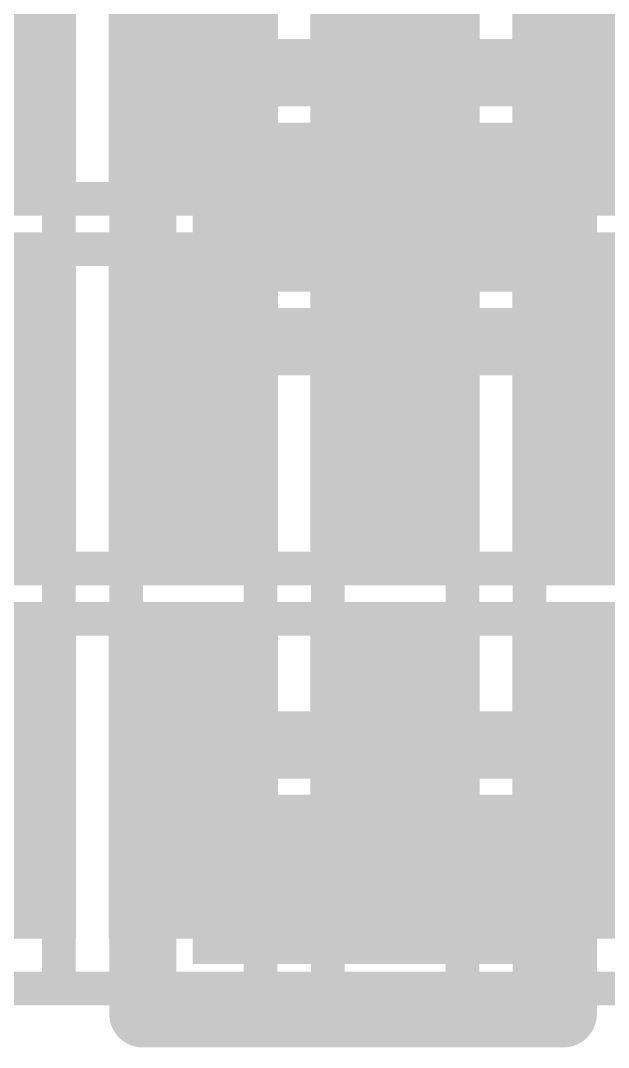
# Model space of a CAD drawing. Header units: millimetres. Extents: x 169 to 355, y 129 to 253.
# Drawn here: x 209.011 to 210.759, y 140.5 to 143.555 of the extents above; entities that cross this region are included whole.
import ezdxf

# ---------------------------------------------------------------- set-up
doc = ezdxf.new("R2010")
doc.units = ezdxf.units.MM
for name, color, linetype in [('BottomLayer', 5, 'Continuous'), ('BottomPaste', 16, 'Continuous'), ('BottomSolder', 6, 'Continuous'), ('Mechanical1', 6, 'Continuous'), ('Mechanical15', 56, 'Continuous'), ('TopLayer', 1, 'Continuous'), ('TopOverlay', 2, 'Continuous'), ('TopPaste', 8, 'Continuous'), ('TopSolder', 216, 'Continuous')]:
    doc.layers.add(name, color=color, linetype=linetype)

# ---------------------------------------------------------------- blocks, each defined once
blk = doc.blocks.new('R0201________B_153')
at = {"layer": 'BottomLayer'}
for points in [[(-0.075, -0.15), (-0.075, 0.15), (-0.375, -0.15), (-0.375, 0.15)], [(0.375, -0.15), (0.375, 0.15), (0.075, -0.15), (0.075, 0.15)]]:
    blk.add_solid(points, dxfattribs=at)
at = {"layer": 'BottomPaste'}
for points in [[(-0.075, -0.15), (-0.075, 0.15), (-0.375, -0.15), (-0.375, 0.15)], [(0.375, -0.15), (0.375, 0.15), (0.075, -0.15), (0.075, 0.15)]]:
    blk.add_solid(points, dxfattribs=at)
at = {"layer": 'BottomSolder'}
for points in [[(0.0266, -0.2516), (0.0266, 0.2516), (-0.4766, -0.2516), (-0.4766, 0.2516)], [(0.4766, -0.2516), (0.4766, 0.2516), (-0.0266, -0.2516), (-0.0266, 0.2516)]]:
    blk.add_solid(points, dxfattribs=at)
at = {"layer": 'Mechanical1', "const_width": 0.1}
for points in [[(-0.2999, 0.1499), (-0.2999, -0.15)], [(-0.2999, 0.1499), (0.3001, 0.1499)], [(0.3001, 0.1499), (0.3001, -0.15)], [(-0.2999, -0.15), (0.3001, -0.15)]]:
    blk.add_lwpolyline(points, dxfattribs=at)
at = {"layer": 'Mechanical1', "const_width": 0.05}
for points in [[(-0.3249, 0.1499, 1), (-0.2749, 0.1499, 1)], [(-0.3249, 0.1499, 1), (-0.2749, 0.1499, 1)], [(0.2751, 0.1499, 1), (0.3251, 0.1499, 1)], [(0.2751, 0.1499, 1), (0.3251, 0.1499, 1)], [(-0.3249, -0.15, 1), (-0.2749, -0.15, 1)], [(-0.3249, -0.15, 1), (-0.2749, -0.15, 1)], [(0.2751, -0.15, 1), (0.3251, -0.15, 1)], [(0.2751, -0.15, 1), (0.3251, -0.15, 1)]]:
    blk.add_lwpolyline(points, format="xyb", close=True, dxfattribs=at)
at = {"layer": 'Mechanical15', "const_width": 0.1}
for points in [[(-0.625, 0.4), (-0.625, -0.4)], [(-0.625, 0.4), (0.625, 0.4)], [(0.625, 0.4), (0.625, -0.4)], [(0, 0.15), (0, -0.15)], [(-0.15, 0), (0.15, 0)], [(-0.625, -0.4), (0.625, -0.4)]]:
    blk.add_lwpolyline(points, dxfattribs=at)
at = {"layer": 'Mechanical15', "const_width": 0.05}
for points in [[(-0.65, 0.4, 1), (-0.6, 0.4, 1)], [(-0.65, 0.4, 1), (-0.6, 0.4, 1)], [(0.6, 0.4, 1), (0.65, 0.4, 1)], [(0.6, 0.4, 1), (0.65, 0.4, 1)], [(-0.025, 0.15, 1), (0.025, 0.15, 1)], [(-0.175, 0, 1), (-0.125, 0, 1)], [(0.125, 0, 1), (0.175, 0, 1)], [(-0.025, -0.15, 1), (0.025, -0.15, 1)], [(-0.65, -0.4, 1), (-0.6, -0.4, 1)], [(-0.65, -0.4, 1), (-0.6, -0.4, 1)], [(0.6, -0.4, 1), (0.65, -0.4, 1)], [(0.6, -0.4, 1), (0.65, -0.4, 1)]]:
    blk.add_lwpolyline(points, format="xyb", close=True, dxfattribs=at)
blk = doc.blocks.new('R0201________B_154')
at = {"layer": 'BottomLayer'}
for points in [[(-0.075, -0.15), (-0.075, 0.15), (-0.375, -0.15), (-0.375, 0.15)], [(0.375, -0.15), (0.375, 0.15), (0.075, -0.15), (0.075, 0.15)]]:
    blk.add_solid(points, dxfattribs=at)
at = {"layer": 'BottomPaste'}
for points in [[(-0.075, -0.15), (-0.075, 0.15), (-0.375, -0.15), (-0.375, 0.15)], [(0.375, -0.15), (0.375, 0.15), (0.075, -0.15), (0.075, 0.15)]]:
    blk.add_solid(points, dxfattribs=at)
at = {"layer": 'BottomSolder'}
for points in [[(0.0266, -0.2516), (0.0266, 0.2516), (-0.4766, -0.2516), (-0.4766, 0.2516)], [(0.4766, -0.2516), (0.4766, 0.2516), (-0.0266, -0.2516), (-0.0266, 0.2516)]]:
    blk.add_solid(points, dxfattribs=at)
at = {"layer": 'Mechanical1', "const_width": 0.1}
for points in [[(-0.2999, 0.1499), (-0.2999, -0.15)], [(-0.2999, 0.1499), (0.3001, 0.1499)], [(0.3001, 0.1499), (0.3001, -0.15)], [(-0.2999, -0.15), (0.3001, -0.15)]]:
    blk.add_lwpolyline(points, dxfattribs=at)
at = {"layer": 'Mechanical1', "const_width": 0.05}
for points in [[(-0.3249, 0.1499, 1), (-0.2749, 0.1499, 1)], [(-0.3249, 0.1499, 1), (-0.2749, 0.1499, 1)], [(0.2751, 0.1499, 1), (0.3251, 0.1499, 1)], [(0.2751, 0.1499, 1), (0.3251, 0.1499, 1)], [(-0.3249, -0.15, 1), (-0.2749, -0.15, 1)], [(-0.3249, -0.15, 1), (-0.2749, -0.15, 1)], [(0.2751, -0.15, 1), (0.3251, -0.15, 1)], [(0.2751, -0.15, 1), (0.3251, -0.15, 1)]]:
    blk.add_lwpolyline(points, format="xyb", close=True, dxfattribs=at)
at = {"layer": 'Mechanical15', "const_width": 0.1}
for points in [[(-0.625, 0.4), (-0.625, -0.4)], [(-0.625, 0.4), (0.625, 0.4)], [(0.625, 0.4), (0.625, -0.4)], [(0, 0.15), (0, -0.15)], [(-0.15, 0), (0.15, 0)], [(-0.625, -0.4), (0.625, -0.4)]]:
    blk.add_lwpolyline(points, dxfattribs=at)
at = {"layer": 'Mechanical15', "const_width": 0.05}
for points in [[(-0.65, 0.4, 1), (-0.6, 0.4, 1)], [(-0.65, 0.4, 1), (-0.6, 0.4, 1)], [(0.6, 0.4, 1), (0.65, 0.4, 1)], [(0.6, 0.4, 1), (0.65, 0.4, 1)], [(-0.025, 0.15, 1), (0.025, 0.15, 1)], [(-0.175, 0, 1), (-0.125, 0, 1)], [(0.125, 0, 1), (0.175, 0, 1)], [(-0.025, -0.15, 1), (0.025, -0.15, 1)], [(-0.65, -0.4, 1), (-0.6, -0.4, 1)], [(-0.65, -0.4, 1), (-0.6, -0.4, 1)], [(0.6, -0.4, 1), (0.65, -0.4, 1)], [(0.6, -0.4, 1), (0.65, -0.4, 1)]]:
    blk.add_lwpolyline(points, format="xyb", close=True, dxfattribs=at)
blk = doc.blocks.new('R0201________B_163')
at = {"layer": 'BottomLayer'}
for points in [[(-0.075, -0.15), (-0.075, 0.15), (-0.375, -0.15), (-0.375, 0.15)], [(0.375, -0.15), (0.375, 0.15), (0.075, -0.15), (0.075, 0.15)]]:
    blk.add_solid(points, dxfattribs=at)
at = {"layer": 'BottomPaste'}
for points in [[(-0.075, -0.15), (-0.075, 0.15), (-0.375, -0.15), (-0.375, 0.15)], [(0.375, -0.15), (0.375, 0.15), (0.075, -0.15), (0.075, 0.15)]]:
    blk.add_solid(points, dxfattribs=at)
at = {"layer": 'BottomSolder'}
for points in [[(0.0266, -0.2516), (0.0266, 0.2516), (-0.4766, -0.2516), (-0.4766, 0.2516)], [(0.4766, -0.2516), (0.4766, 0.2516), (-0.0266, -0.2516), (-0.0266, 0.2516)]]:
    blk.add_solid(points, dxfattribs=at)
at = {"layer": 'Mechanical1', "const_width": 0.1}
for points in [[(-0.2999, 0.1499), (-0.2999, -0.15)], [(-0.2999, 0.1499), (0.3001, 0.1499)], [(0.3001, 0.1499), (0.3001, -0.15)], [(-0.2999, -0.15), (0.3001, -0.15)]]:
    blk.add_lwpolyline(points, dxfattribs=at)
at = {"layer": 'Mechanical1', "const_width": 0.05}
for points in [[(-0.3249, 0.1499, 1), (-0.2749, 0.1499, 1)], [(-0.3249, 0.1499, 1), (-0.2749, 0.1499, 1)], [(0.2751, 0.1499, 1), (0.3251, 0.1499, 1)], [(0.2751, 0.1499, 1), (0.3251, 0.1499, 1)], [(-0.3249, -0.15, 1), (-0.2749, -0.15, 1)], [(-0.3249, -0.15, 1), (-0.2749, -0.15, 1)], [(0.2751, -0.15, 1), (0.3251, -0.15, 1)], [(0.2751, -0.15, 1), (0.3251, -0.15, 1)]]:
    blk.add_lwpolyline(points, format="xyb", close=True, dxfattribs=at)
at = {"layer": 'Mechanical15', "const_width": 0.1}
for points in [[(-0.625, 0.4), (-0.625, -0.4)], [(-0.625, 0.4), (0.625, 0.4)], [(0.625, 0.4), (0.625, -0.4)], [(0, 0.15), (0, -0.15)], [(-0.15, 0), (0.15, 0)], [(-0.625, -0.4), (0.625, -0.4)]]:
    blk.add_lwpolyline(points, dxfattribs=at)
at = {"layer": 'Mechanical15', "const_width": 0.05}
for points in [[(-0.65, 0.4, 1), (-0.6, 0.4, 1)], [(-0.65, 0.4, 1), (-0.6, 0.4, 1)], [(0.6, 0.4, 1), (0.65, 0.4, 1)], [(0.6, 0.4, 1), (0.65, 0.4, 1)], [(-0.025, 0.15, 1), (0.025, 0.15, 1)], [(-0.175, 0, 1), (-0.125, 0, 1)], [(0.125, 0, 1), (0.175, 0, 1)], [(-0.025, -0.15, 1), (0.025, -0.15, 1)], [(-0.65, -0.4, 1), (-0.6, -0.4, 1)], [(-0.65, -0.4, 1), (-0.6, -0.4, 1)], [(0.6, -0.4, 1), (0.65, -0.4, 1)], [(0.6, -0.4, 1), (0.65, -0.4, 1)]]:
    blk.add_lwpolyline(points, format="xyb", close=True, dxfattribs=at)
blk = doc.blocks.new('R0201________B_173')
at = {"layer": 'BottomLayer'}
for points in [[(-0.075, -0.15), (-0.075, 0.15), (-0.375, -0.15), (-0.375, 0.15)], [(0.375, -0.15), (0.375, 0.15), (0.075, -0.15), (0.075, 0.15)]]:
    blk.add_solid(points, dxfattribs=at)
at = {"layer": 'BottomPaste'}
for points in [[(-0.075, -0.15), (-0.075, 0.15), (-0.375, -0.15), (-0.375, 0.15)], [(0.375, -0.15), (0.375, 0.15), (0.075, -0.15), (0.075, 0.15)]]:
    blk.add_solid(points, dxfattribs=at)
at = {"layer": 'BottomSolder'}
for points in [[(0.0266, -0.2516), (0.0266, 0.2516), (-0.4766, -0.2516), (-0.4766, 0.2516)], [(0.4766, -0.2516), (0.4766, 0.2516), (-0.0266, -0.2516), (-0.0266, 0.2516)]]:
    blk.add_solid(points, dxfattribs=at)
at = {"layer": 'Mechanical1', "const_width": 0.1}
for points in [[(-0.2999, 0.1499), (-0.2999, -0.15)], [(-0.2999, 0.1499), (0.3001, 0.1499)], [(0.3001, 0.1499), (0.3001, -0.15)], [(-0.2999, -0.15), (0.3001, -0.15)]]:
    blk.add_lwpolyline(points, dxfattribs=at)
at = {"layer": 'Mechanical1', "const_width": 0.05}
for points in [[(-0.3249, 0.1499, 1), (-0.2749, 0.1499, 1)], [(-0.3249, 0.1499, 1), (-0.2749, 0.1499, 1)], [(0.2751, 0.1499, 1), (0.3251, 0.1499, 1)], [(0.2751, 0.1499, 1), (0.3251, 0.1499, 1)], [(-0.3249, -0.15, 1), (-0.2749, -0.15, 1)], [(-0.3249, -0.15, 1), (-0.2749, -0.15, 1)], [(0.2751, -0.15, 1), (0.3251, -0.15, 1)], [(0.2751, -0.15, 1), (0.3251, -0.15, 1)]]:
    blk.add_lwpolyline(points, format="xyb", close=True, dxfattribs=at)
at = {"layer": 'Mechanical15', "const_width": 0.1}
for points in [[(-0.625, 0.4), (-0.625, -0.4)], [(-0.625, 0.4), (0.625, 0.4)], [(0.625, 0.4), (0.625, -0.4)], [(0, 0.15), (0, -0.15)], [(-0.15, 0), (0.15, 0)], [(-0.625, -0.4), (0.625, -0.4)]]:
    blk.add_lwpolyline(points, dxfattribs=at)
at = {"layer": 'Mechanical15', "const_width": 0.05}
for points in [[(-0.65, 0.4, 1), (-0.6, 0.4, 1)], [(-0.65, 0.4, 1), (-0.6, 0.4, 1)], [(0.6, 0.4, 1), (0.65, 0.4, 1)], [(0.6, 0.4, 1), (0.65, 0.4, 1)], [(-0.025, 0.15, 1), (0.025, 0.15, 1)], [(-0.175, 0, 1), (-0.125, 0, 1)], [(0.125, 0, 1), (0.175, 0, 1)], [(-0.025, -0.15, 1), (0.025, -0.15, 1)], [(-0.65, -0.4, 1), (-0.6, -0.4, 1)], [(-0.65, -0.4, 1), (-0.6, -0.4, 1)], [(0.6, -0.4, 1), (0.65, -0.4, 1)], [(0.6, -0.4, 1), (0.65, -0.4, 1)]]:
    blk.add_lwpolyline(points, format="xyb", close=True, dxfattribs=at)
blk = doc.blocks.new('R0201________B_212')
at = {"layer": 'BottomLayer'}
for points in [[(-0.075, -0.15), (-0.075, 0.15), (-0.375, -0.15), (-0.375, 0.15)], [(0.375, -0.15), (0.375, 0.15), (0.075, -0.15), (0.075, 0.15)]]:
    blk.add_solid(points, dxfattribs=at)
at = {"layer": 'BottomPaste'}
for points in [[(-0.075, -0.15), (-0.075, 0.15), (-0.375, -0.15), (-0.375, 0.15)], [(0.375, -0.15), (0.375, 0.15), (0.075, -0.15), (0.075, 0.15)]]:
    blk.add_solid(points, dxfattribs=at)
at = {"layer": 'BottomSolder'}
for points in [[(0.0266, -0.2516), (0.0266, 0.2516), (-0.4766, -0.2516), (-0.4766, 0.2516)], [(0.4766, -0.2516), (0.4766, 0.2516), (-0.0266, -0.2516), (-0.0266, 0.2516)]]:
    blk.add_solid(points, dxfattribs=at)
at = {"layer": 'Mechanical1', "const_width": 0.1}
for points in [[(-0.2999, 0.1499), (-0.2999, -0.15)], [(-0.2999, 0.1499), (0.3001, 0.1499)], [(0.3001, 0.1499), (0.3001, -0.15)], [(-0.2999, -0.15), (0.3001, -0.15)]]:
    blk.add_lwpolyline(points, dxfattribs=at)
at = {"layer": 'Mechanical1', "const_width": 0.05}
for points in [[(-0.3249, 0.1499, 1), (-0.2749, 0.1499, 1)], [(-0.3249, 0.1499, 1), (-0.2749, 0.1499, 1)], [(0.2751, 0.1499, 1), (0.3251, 0.1499, 1)], [(0.2751, 0.1499, 1), (0.3251, 0.1499, 1)], [(-0.3249, -0.15, 1), (-0.2749, -0.15, 1)], [(-0.3249, -0.15, 1), (-0.2749, -0.15, 1)], [(0.2751, -0.15, 1), (0.3251, -0.15, 1)], [(0.2751, -0.15, 1), (0.3251, -0.15, 1)]]:
    blk.add_lwpolyline(points, format="xyb", close=True, dxfattribs=at)
at = {"layer": 'Mechanical15', "const_width": 0.1}
for points in [[(-0.625, 0.4), (-0.625, -0.4)], [(-0.625, 0.4), (0.625, 0.4)], [(0.625, 0.4), (0.625, -0.4)], [(0, 0.15), (0, -0.15)], [(-0.15, 0), (0.15, 0)], [(-0.625, -0.4), (0.625, -0.4)]]:
    blk.add_lwpolyline(points, dxfattribs=at)
at = {"layer": 'Mechanical15', "const_width": 0.05}
for points in [[(-0.65, 0.4, 1), (-0.6, 0.4, 1)], [(-0.65, 0.4, 1), (-0.6, 0.4, 1)], [(0.6, 0.4, 1), (0.65, 0.4, 1)], [(0.6, 0.4, 1), (0.65, 0.4, 1)], [(-0.025, 0.15, 1), (0.025, 0.15, 1)], [(-0.175, 0, 1), (-0.125, 0, 1)], [(0.125, 0, 1), (0.175, 0, 1)], [(-0.025, -0.15, 1), (0.025, -0.15, 1)], [(-0.65, -0.4, 1), (-0.6, -0.4, 1)], [(-0.65, -0.4, 1), (-0.6, -0.4, 1)], [(0.6, -0.4, 1), (0.65, -0.4, 1)], [(0.6, -0.4, 1), (0.65, -0.4, 1)]]:
    blk.add_lwpolyline(points, format="xyb", close=True, dxfattribs=at)
blk = doc.blocks.new('R0201________B_214')
at = {"layer": 'BottomLayer'}
for points in [[(-0.075, -0.15), (-0.075, 0.15), (-0.375, -0.15), (-0.375, 0.15)], [(0.375, -0.15), (0.375, 0.15), (0.075, -0.15), (0.075, 0.15)]]:
    blk.add_solid(points, dxfattribs=at)
at = {"layer": 'BottomPaste'}
for points in [[(-0.075, -0.15), (-0.075, 0.15), (-0.375, -0.15), (-0.375, 0.15)], [(0.375, -0.15), (0.375, 0.15), (0.075, -0.15), (0.075, 0.15)]]:
    blk.add_solid(points, dxfattribs=at)
at = {"layer": 'BottomSolder'}
for points in [[(0.0266, -0.2516), (0.0266, 0.2516), (-0.4766, -0.2516), (-0.4766, 0.2516)], [(0.4766, -0.2516), (0.4766, 0.2516), (-0.0266, -0.2516), (-0.0266, 0.2516)]]:
    blk.add_solid(points, dxfattribs=at)
at = {"layer": 'Mechanical1', "const_width": 0.1}
for points in [[(-0.2999, 0.1499), (-0.2999, -0.15)], [(-0.2999, 0.1499), (0.3001, 0.1499)], [(0.3001, 0.1499), (0.3001, -0.15)], [(-0.2999, -0.15), (0.3001, -0.15)]]:
    blk.add_lwpolyline(points, dxfattribs=at)
at = {"layer": 'Mechanical1', "const_width": 0.05}
for points in [[(-0.3249, 0.1499, 1), (-0.2749, 0.1499, 1)], [(-0.3249, 0.1499, 1), (-0.2749, 0.1499, 1)], [(0.2751, 0.1499, 1), (0.3251, 0.1499, 1)], [(0.2751, 0.1499, 1), (0.3251, 0.1499, 1)], [(-0.3249, -0.15, 1), (-0.2749, -0.15, 1)], [(-0.3249, -0.15, 1), (-0.2749, -0.15, 1)], [(0.2751, -0.15, 1), (0.3251, -0.15, 1)], [(0.2751, -0.15, 1), (0.3251, -0.15, 1)]]:
    blk.add_lwpolyline(points, format="xyb", close=True, dxfattribs=at)
at = {"layer": 'Mechanical15', "const_width": 0.1}
for points in [[(-0.625, 0.4), (-0.625, -0.4)], [(-0.625, 0.4), (0.625, 0.4)], [(0.625, 0.4), (0.625, -0.4)], [(0, 0.15), (0, -0.15)], [(-0.15, 0), (0.15, 0)], [(-0.625, -0.4), (0.625, -0.4)]]:
    blk.add_lwpolyline(points, dxfattribs=at)
at = {"layer": 'Mechanical15', "const_width": 0.05}
for points in [[(-0.65, 0.4, 1), (-0.6, 0.4, 1)], [(-0.65, 0.4, 1), (-0.6, 0.4, 1)], [(0.6, 0.4, 1), (0.65, 0.4, 1)], [(0.6, 0.4, 1), (0.65, 0.4, 1)], [(-0.025, 0.15, 1), (0.025, 0.15, 1)], [(-0.175, 0, 1), (-0.125, 0, 1)], [(0.125, 0, 1), (0.175, 0, 1)], [(-0.025, -0.15, 1), (0.025, -0.15, 1)], [(-0.65, -0.4, 1), (-0.6, -0.4, 1)], [(-0.65, -0.4, 1), (-0.6, -0.4, 1)], [(0.6, -0.4, 1), (0.65, -0.4, 1)], [(0.6, -0.4, 1), (0.65, -0.4, 1)]]:
    blk.add_lwpolyline(points, format="xyb", close=True, dxfattribs=at)
blk = doc.blocks.new('R0201________B_222')
at = {"layer": 'BottomLayer'}
for points in [[(-0.075, -0.15), (-0.075, 0.15), (-0.375, -0.15), (-0.375, 0.15)], [(0.375, -0.15), (0.375, 0.15), (0.075, -0.15), (0.075, 0.15)]]:
    blk.add_solid(points, dxfattribs=at)
at = {"layer": 'BottomPaste'}
for points in [[(-0.075, -0.15), (-0.075, 0.15), (-0.375, -0.15), (-0.375, 0.15)], [(0.375, -0.15), (0.375, 0.15), (0.075, -0.15), (0.075, 0.15)]]:
    blk.add_solid(points, dxfattribs=at)
at = {"layer": 'BottomSolder'}
for points in [[(0.0266, -0.2516), (0.0266, 0.2516), (-0.4766, -0.2516), (-0.4766, 0.2516)], [(0.4766, -0.2516), (0.4766, 0.2516), (-0.0266, -0.2516), (-0.0266, 0.2516)]]:
    blk.add_solid(points, dxfattribs=at)
at = {"layer": 'Mechanical1', "const_width": 0.1}
for points in [[(-0.2999, 0.1499), (-0.2999, -0.15)], [(-0.2999, 0.1499), (0.3001, 0.1499)], [(0.3001, 0.1499), (0.3001, -0.15)], [(-0.2999, -0.15), (0.3001, -0.15)]]:
    blk.add_lwpolyline(points, dxfattribs=at)
at = {"layer": 'Mechanical1', "const_width": 0.05}
for points in [[(-0.3249, 0.1499, 1), (-0.2749, 0.1499, 1)], [(-0.3249, 0.1499, 1), (-0.2749, 0.1499, 1)], [(0.2751, 0.1499, 1), (0.3251, 0.1499, 1)], [(0.2751, 0.1499, 1), (0.3251, 0.1499, 1)], [(-0.3249, -0.15, 1), (-0.2749, -0.15, 1)], [(-0.3249, -0.15, 1), (-0.2749, -0.15, 1)], [(0.2751, -0.15, 1), (0.3251, -0.15, 1)], [(0.2751, -0.15, 1), (0.3251, -0.15, 1)]]:
    blk.add_lwpolyline(points, format="xyb", close=True, dxfattribs=at)
at = {"layer": 'Mechanical15', "const_width": 0.1}
for points in [[(-0.625, 0.4), (-0.625, -0.4)], [(-0.625, 0.4), (0.625, 0.4)], [(0.625, 0.4), (0.625, -0.4)], [(0, 0.15), (0, -0.15)], [(-0.15, 0), (0.15, 0)], [(-0.625, -0.4), (0.625, -0.4)]]:
    blk.add_lwpolyline(points, dxfattribs=at)
at = {"layer": 'Mechanical15', "const_width": 0.05}
for points in [[(-0.65, 0.4, 1), (-0.6, 0.4, 1)], [(-0.65, 0.4, 1), (-0.6, 0.4, 1)], [(0.6, 0.4, 1), (0.65, 0.4, 1)], [(0.6, 0.4, 1), (0.65, 0.4, 1)], [(-0.025, 0.15, 1), (0.025, 0.15, 1)], [(-0.175, 0, 1), (-0.125, 0, 1)], [(0.125, 0, 1), (0.175, 0, 1)], [(-0.025, -0.15, 1), (0.025, -0.15, 1)], [(-0.65, -0.4, 1), (-0.6, -0.4, 1)], [(-0.65, -0.4, 1), (-0.6, -0.4, 1)], [(0.6, -0.4, 1), (0.65, -0.4, 1)], [(0.6, -0.4, 1), (0.65, -0.4, 1)]]:
    blk.add_lwpolyline(points, format="xyb", close=True, dxfattribs=at)
blk = doc.blocks.new('R0201________B_224')
at = {"layer": 'BottomLayer'}
for points in [[(-0.075, -0.15), (-0.075, 0.15), (-0.375, -0.15), (-0.375, 0.15)], [(0.375, -0.15), (0.375, 0.15), (0.075, -0.15), (0.075, 0.15)]]:
    blk.add_solid(points, dxfattribs=at)
at = {"layer": 'BottomPaste'}
for points in [[(-0.075, -0.15), (-0.075, 0.15), (-0.375, -0.15), (-0.375, 0.15)], [(0.375, -0.15), (0.375, 0.15), (0.075, -0.15), (0.075, 0.15)]]:
    blk.add_solid(points, dxfattribs=at)
at = {"layer": 'BottomSolder'}
for points in [[(0.0266, -0.2516), (0.0266, 0.2516), (-0.4766, -0.2516), (-0.4766, 0.2516)], [(0.4766, -0.2516), (0.4766, 0.2516), (-0.0266, -0.2516), (-0.0266, 0.2516)]]:
    blk.add_solid(points, dxfattribs=at)
at = {"layer": 'Mechanical1', "const_width": 0.1}
for points in [[(-0.2999, 0.1499), (-0.2999, -0.15)], [(-0.2999, 0.1499), (0.3001, 0.1499)], [(0.3001, 0.1499), (0.3001, -0.15)], [(-0.2999, -0.15), (0.3001, -0.15)]]:
    blk.add_lwpolyline(points, dxfattribs=at)
at = {"layer": 'Mechanical1', "const_width": 0.05}
for points in [[(-0.3249, 0.1499, 1), (-0.2749, 0.1499, 1)], [(-0.3249, 0.1499, 1), (-0.2749, 0.1499, 1)], [(0.2751, 0.1499, 1), (0.3251, 0.1499, 1)], [(0.2751, 0.1499, 1), (0.3251, 0.1499, 1)], [(-0.3249, -0.15, 1), (-0.2749, -0.15, 1)], [(-0.3249, -0.15, 1), (-0.2749, -0.15, 1)], [(0.2751, -0.15, 1), (0.3251, -0.15, 1)], [(0.2751, -0.15, 1), (0.3251, -0.15, 1)]]:
    blk.add_lwpolyline(points, format="xyb", close=True, dxfattribs=at)
at = {"layer": 'Mechanical15', "const_width": 0.1}
for points in [[(-0.625, 0.4), (-0.625, -0.4)], [(-0.625, 0.4), (0.625, 0.4)], [(0.625, 0.4), (0.625, -0.4)], [(0, 0.15), (0, -0.15)], [(-0.15, 0), (0.15, 0)], [(-0.625, -0.4), (0.625, -0.4)]]:
    blk.add_lwpolyline(points, dxfattribs=at)
at = {"layer": 'Mechanical15', "const_width": 0.05}
for points in [[(-0.65, 0.4, 1), (-0.6, 0.4, 1)], [(-0.65, 0.4, 1), (-0.6, 0.4, 1)], [(0.6, 0.4, 1), (0.65, 0.4, 1)], [(0.6, 0.4, 1), (0.65, 0.4, 1)], [(-0.025, 0.15, 1), (0.025, 0.15, 1)], [(-0.175, 0, 1), (-0.125, 0, 1)], [(0.125, 0, 1), (0.175, 0, 1)], [(-0.025, -0.15, 1), (0.025, -0.15, 1)], [(-0.65, -0.4, 1), (-0.6, -0.4, 1)], [(-0.65, -0.4, 1), (-0.6, -0.4, 1)], [(0.6, -0.4, 1), (0.65, -0.4, 1)], [(0.6, -0.4, 1), (0.65, -0.4, 1)]]:
    blk.add_lwpolyline(points, format="xyb", close=True, dxfattribs=at)
blk = doc.blocks.new('R0201________B_232')
at = {"layer": 'BottomLayer'}
for points in [[(-0.075, -0.15), (-0.075, 0.15), (-0.375, -0.15), (-0.375, 0.15)], [(0.375, -0.15), (0.375, 0.15), (0.075, -0.15), (0.075, 0.15)]]:
    blk.add_solid(points, dxfattribs=at)
at = {"layer": 'BottomPaste'}
for points in [[(-0.075, -0.15), (-0.075, 0.15), (-0.375, -0.15), (-0.375, 0.15)], [(0.375, -0.15), (0.375, 0.15), (0.075, -0.15), (0.075, 0.15)]]:
    blk.add_solid(points, dxfattribs=at)
at = {"layer": 'BottomSolder'}
for points in [[(0.0266, -0.2516), (0.0266, 0.2516), (-0.4766, -0.2516), (-0.4766, 0.2516)], [(0.4766, -0.2516), (0.4766, 0.2516), (-0.0266, -0.2516), (-0.0266, 0.2516)]]:
    blk.add_solid(points, dxfattribs=at)
at = {"layer": 'Mechanical1', "const_width": 0.1}
for points in [[(-0.2999, 0.1499), (-0.2999, -0.15)], [(-0.2999, 0.1499), (0.3001, 0.1499)], [(0.3001, 0.1499), (0.3001, -0.15)], [(-0.2999, -0.15), (0.3001, -0.15)]]:
    blk.add_lwpolyline(points, dxfattribs=at)
at = {"layer": 'Mechanical1', "const_width": 0.05}
for points in [[(-0.3249, 0.1499, 1), (-0.2749, 0.1499, 1)], [(-0.3249, 0.1499, 1), (-0.2749, 0.1499, 1)], [(0.2751, 0.1499, 1), (0.3251, 0.1499, 1)], [(0.2751, 0.1499, 1), (0.3251, 0.1499, 1)], [(-0.3249, -0.15, 1), (-0.2749, -0.15, 1)], [(-0.3249, -0.15, 1), (-0.2749, -0.15, 1)], [(0.2751, -0.15, 1), (0.3251, -0.15, 1)], [(0.2751, -0.15, 1), (0.3251, -0.15, 1)]]:
    blk.add_lwpolyline(points, format="xyb", close=True, dxfattribs=at)
at = {"layer": 'Mechanical15', "const_width": 0.1}
for points in [[(-0.625, 0.4), (-0.625, -0.4)], [(-0.625, 0.4), (0.625, 0.4)], [(0.625, 0.4), (0.625, -0.4)], [(0, 0.15), (0, -0.15)], [(-0.15, 0), (0.15, 0)], [(-0.625, -0.4), (0.625, -0.4)]]:
    blk.add_lwpolyline(points, dxfattribs=at)
at = {"layer": 'Mechanical15', "const_width": 0.05}
for points in [[(-0.65, 0.4, 1), (-0.6, 0.4, 1)], [(-0.65, 0.4, 1), (-0.6, 0.4, 1)], [(0.6, 0.4, 1), (0.65, 0.4, 1)], [(0.6, 0.4, 1), (0.65, 0.4, 1)], [(-0.025, 0.15, 1), (0.025, 0.15, 1)], [(-0.175, 0, 1), (-0.125, 0, 1)], [(0.125, 0, 1), (0.175, 0, 1)], [(-0.025, -0.15, 1), (0.025, -0.15, 1)], [(-0.65, -0.4, 1), (-0.6, -0.4, 1)], [(-0.65, -0.4, 1), (-0.6, -0.4, 1)], [(0.6, -0.4, 1), (0.65, -0.4, 1)], [(0.6, -0.4, 1), (0.65, -0.4, 1)]]:
    blk.add_lwpolyline(points, format="xyb", close=True, dxfattribs=at)
blk = doc.blocks.new('R0201________B_242')
at = {"layer": 'BottomLayer'}
for points in [[(-0.075, -0.15), (-0.075, 0.15), (-0.375, -0.15), (-0.375, 0.15)], [(0.375, -0.15), (0.375, 0.15), (0.075, -0.15), (0.075, 0.15)]]:
    blk.add_solid(points, dxfattribs=at)
at = {"layer": 'BottomPaste'}
for points in [[(-0.075, -0.15), (-0.075, 0.15), (-0.375, -0.15), (-0.375, 0.15)], [(0.375, -0.15), (0.375, 0.15), (0.075, -0.15), (0.075, 0.15)]]:
    blk.add_solid(points, dxfattribs=at)
at = {"layer": 'BottomSolder'}
for points in [[(0.0266, -0.2516), (0.0266, 0.2516), (-0.4766, -0.2516), (-0.4766, 0.2516)], [(0.4766, -0.2516), (0.4766, 0.2516), (-0.0266, -0.2516), (-0.0266, 0.2516)]]:
    blk.add_solid(points, dxfattribs=at)
at = {"layer": 'Mechanical1', "const_width": 0.1}
for points in [[(-0.2999, 0.1499), (-0.2999, -0.15)], [(-0.2999, 0.1499), (0.3001, 0.1499)], [(0.3001, 0.1499), (0.3001, -0.15)], [(-0.2999, -0.15), (0.3001, -0.15)]]:
    blk.add_lwpolyline(points, dxfattribs=at)
at = {"layer": 'Mechanical1', "const_width": 0.05}
for points in [[(-0.3249, 0.1499, 1), (-0.2749, 0.1499, 1)], [(-0.3249, 0.1499, 1), (-0.2749, 0.1499, 1)], [(0.2751, 0.1499, 1), (0.3251, 0.1499, 1)], [(0.2751, 0.1499, 1), (0.3251, 0.1499, 1)], [(-0.3249, -0.15, 1), (-0.2749, -0.15, 1)], [(-0.3249, -0.15, 1), (-0.2749, -0.15, 1)], [(0.2751, -0.15, 1), (0.3251, -0.15, 1)], [(0.2751, -0.15, 1), (0.3251, -0.15, 1)]]:
    blk.add_lwpolyline(points, format="xyb", close=True, dxfattribs=at)
at = {"layer": 'Mechanical15', "const_width": 0.1}
for points in [[(-0.625, 0.4), (-0.625, -0.4)], [(-0.625, 0.4), (0.625, 0.4)], [(0.625, 0.4), (0.625, -0.4)], [(0, 0.15), (0, -0.15)], [(-0.15, 0), (0.15, 0)], [(-0.625, -0.4), (0.625, -0.4)]]:
    blk.add_lwpolyline(points, dxfattribs=at)
at = {"layer": 'Mechanical15', "const_width": 0.05}
for points in [[(-0.65, 0.4, 1), (-0.6, 0.4, 1)], [(-0.65, 0.4, 1), (-0.6, 0.4, 1)], [(0.6, 0.4, 1), (0.65, 0.4, 1)], [(0.6, 0.4, 1), (0.65, 0.4, 1)], [(-0.025, 0.15, 1), (0.025, 0.15, 1)], [(-0.175, 0, 1), (-0.125, 0, 1)], [(0.125, 0, 1), (0.175, 0, 1)], [(-0.025, -0.15, 1), (0.025, -0.15, 1)], [(-0.65, -0.4, 1), (-0.6, -0.4, 1)], [(-0.65, -0.4, 1), (-0.6, -0.4, 1)], [(0.6, -0.4, 1), (0.65, -0.4, 1)], [(0.6, -0.4, 1), (0.65, -0.4, 1)]]:
    blk.add_lwpolyline(points, format="xyb", close=True, dxfattribs=at)
blk = doc.blocks.new('R0201________B_244')
at = {"layer": 'BottomLayer'}
for points in [[(-0.075, -0.15), (-0.075, 0.15), (-0.375, -0.15), (-0.375, 0.15)], [(0.375, -0.15), (0.375, 0.15), (0.075, -0.15), (0.075, 0.15)]]:
    blk.add_solid(points, dxfattribs=at)
at = {"layer": 'BottomPaste'}
for points in [[(-0.075, -0.15), (-0.075, 0.15), (-0.375, -0.15), (-0.375, 0.15)], [(0.375, -0.15), (0.375, 0.15), (0.075, -0.15), (0.075, 0.15)]]:
    blk.add_solid(points, dxfattribs=at)
at = {"layer": 'BottomSolder'}
for points in [[(0.0266, -0.2516), (0.0266, 0.2516), (-0.4766, -0.2516), (-0.4766, 0.2516)], [(0.4766, -0.2516), (0.4766, 0.2516), (-0.0266, -0.2516), (-0.0266, 0.2516)]]:
    blk.add_solid(points, dxfattribs=at)
at = {"layer": 'Mechanical1', "const_width": 0.1}
for points in [[(-0.2999, 0.1499), (-0.2999, -0.15)], [(-0.2999, 0.1499), (0.3001, 0.1499)], [(0.3001, 0.1499), (0.3001, -0.15)], [(-0.2999, -0.15), (0.3001, -0.15)]]:
    blk.add_lwpolyline(points, dxfattribs=at)
at = {"layer": 'Mechanical1', "const_width": 0.05}
for points in [[(-0.3249, 0.1499, 1), (-0.2749, 0.1499, 1)], [(-0.3249, 0.1499, 1), (-0.2749, 0.1499, 1)], [(0.2751, 0.1499, 1), (0.3251, 0.1499, 1)], [(0.2751, 0.1499, 1), (0.3251, 0.1499, 1)], [(-0.3249, -0.15, 1), (-0.2749, -0.15, 1)], [(-0.3249, -0.15, 1), (-0.2749, -0.15, 1)], [(0.2751, -0.15, 1), (0.3251, -0.15, 1)], [(0.2751, -0.15, 1), (0.3251, -0.15, 1)]]:
    blk.add_lwpolyline(points, format="xyb", close=True, dxfattribs=at)
at = {"layer": 'Mechanical15', "const_width": 0.1}
for points in [[(-0.625, 0.4), (-0.625, -0.4)], [(-0.625, 0.4), (0.625, 0.4)], [(0.625, 0.4), (0.625, -0.4)], [(0, 0.15), (0, -0.15)], [(-0.15, 0), (0.15, 0)], [(-0.625, -0.4), (0.625, -0.4)]]:
    blk.add_lwpolyline(points, dxfattribs=at)
at = {"layer": 'Mechanical15', "const_width": 0.05}
for points in [[(-0.65, 0.4, 1), (-0.6, 0.4, 1)], [(-0.65, 0.4, 1), (-0.6, 0.4, 1)], [(0.6, 0.4, 1), (0.65, 0.4, 1)], [(0.6, 0.4, 1), (0.65, 0.4, 1)], [(-0.025, 0.15, 1), (0.025, 0.15, 1)], [(-0.175, 0, 1), (-0.125, 0, 1)], [(0.125, 0, 1), (0.175, 0, 1)], [(-0.025, -0.15, 1), (0.025, -0.15, 1)], [(-0.65, -0.4, 1), (-0.6, -0.4, 1)], [(-0.65, -0.4, 1), (-0.6, -0.4, 1)], [(0.6, -0.4, 1), (0.65, -0.4, 1)], [(0.6, -0.4, 1), (0.65, -0.4, 1)]]:
    blk.add_lwpolyline(points, format="xyb", close=True, dxfattribs=at)
blk = doc.blocks.new('R0201________B_245')
at = {"layer": 'BottomLayer'}
for points in [[(-0.075, -0.15), (-0.075, 0.15), (-0.375, -0.15), (-0.375, 0.15)], [(0.375, -0.15), (0.375, 0.15), (0.075, -0.15), (0.075, 0.15)]]:
    blk.add_solid(points, dxfattribs=at)
at = {"layer": 'BottomPaste'}
for points in [[(-0.075, -0.15), (-0.075, 0.15), (-0.375, -0.15), (-0.375, 0.15)], [(0.375, -0.15), (0.375, 0.15), (0.075, -0.15), (0.075, 0.15)]]:
    blk.add_solid(points, dxfattribs=at)
at = {"layer": 'BottomSolder'}
for points in [[(0.0266, -0.2516), (0.0266, 0.2516), (-0.4766, -0.2516), (-0.4766, 0.2516)], [(0.4766, -0.2516), (0.4766, 0.2516), (-0.0266, -0.2516), (-0.0266, 0.2516)]]:
    blk.add_solid(points, dxfattribs=at)
at = {"layer": 'Mechanical1', "const_width": 0.1}
for points in [[(-0.2999, 0.1499), (-0.2999, -0.15)], [(-0.2999, 0.1499), (0.3001, 0.1499)], [(0.3001, 0.1499), (0.3001, -0.15)], [(-0.2999, -0.15), (0.3001, -0.15)]]:
    blk.add_lwpolyline(points, dxfattribs=at)
at = {"layer": 'Mechanical1', "const_width": 0.05}
for points in [[(-0.3249, 0.1499, 1), (-0.2749, 0.1499, 1)], [(-0.3249, 0.1499, 1), (-0.2749, 0.1499, 1)], [(0.2751, 0.1499, 1), (0.3251, 0.1499, 1)], [(0.2751, 0.1499, 1), (0.3251, 0.1499, 1)], [(-0.3249, -0.15, 1), (-0.2749, -0.15, 1)], [(-0.3249, -0.15, 1), (-0.2749, -0.15, 1)], [(0.2751, -0.15, 1), (0.3251, -0.15, 1)], [(0.2751, -0.15, 1), (0.3251, -0.15, 1)]]:
    blk.add_lwpolyline(points, format="xyb", close=True, dxfattribs=at)
at = {"layer": 'Mechanical15', "const_width": 0.1}
for points in [[(-0.625, 0.4), (-0.625, -0.4)], [(-0.625, 0.4), (0.625, 0.4)], [(0.625, 0.4), (0.625, -0.4)], [(0, 0.15), (0, -0.15)], [(-0.15, 0), (0.15, 0)], [(-0.625, -0.4), (0.625, -0.4)]]:
    blk.add_lwpolyline(points, dxfattribs=at)
at = {"layer": 'Mechanical15', "const_width": 0.05}
for points in [[(-0.65, 0.4, 1), (-0.6, 0.4, 1)], [(-0.65, 0.4, 1), (-0.6, 0.4, 1)], [(0.6, 0.4, 1), (0.65, 0.4, 1)], [(0.6, 0.4, 1), (0.65, 0.4, 1)], [(-0.025, 0.15, 1), (0.025, 0.15, 1)], [(-0.175, 0, 1), (-0.125, 0, 1)], [(0.125, 0, 1), (0.175, 0, 1)], [(-0.025, -0.15, 1), (0.025, -0.15, 1)], [(-0.65, -0.4, 1), (-0.6, -0.4, 1)], [(-0.65, -0.4, 1), (-0.6, -0.4, 1)], [(0.6, -0.4, 1), (0.65, -0.4, 1)], [(0.6, -0.4, 1), (0.65, -0.4, 1)]]:
    blk.add_lwpolyline(points, format="xyb", close=True, dxfattribs=at)
blk = doc.blocks.new('R0201_1563')
at = {"layer": 'Mechanical1', "const_width": 0.1}
for points in [[(-0.2999, 0.15), (0.3001, 0.15)], [(-0.2999, -0.1499), (-0.2999, 0.15)], [(0.3001, -0.1499), (0.3001, 0.15)], [(-0.2999, -0.1499), (0.3001, -0.1499)]]:
    blk.add_lwpolyline(points, dxfattribs=at)
at = {"layer": 'Mechanical1', "const_width": 0.05}
for points in [[(-0.3249, 0.15, 1), (-0.2749, 0.15, 1)], [(-0.3249, 0.15, 1), (-0.2749, 0.15, 1)], [(0.2751, 0.15, 1), (0.3251, 0.15, 1)], [(0.2751, 0.15, 1), (0.3251, 0.15, 1)], [(-0.3249, -0.1499, 1), (-0.2749, -0.1499, 1)], [(-0.3249, -0.1499, 1), (-0.2749, -0.1499, 1)], [(0.2751, -0.1499, 1), (0.3251, -0.1499, 1)], [(0.2751, -0.1499, 1), (0.3251, -0.1499, 1)]]:
    blk.add_lwpolyline(points, format="xyb", close=True, dxfattribs=at)
at = {"layer": 'Mechanical15', "const_width": 0.1}
for points in [[(-0.625, 0.4), (0.625, 0.4)], [(-0.625, -0.4), (-0.625, 0.4)], [(0.625, -0.4), (0.625, 0.4)], [(0, -0.15), (0, 0.15)], [(-0.15, 0), (0.15, 0)], [(-0.625, -0.4), (0.625, -0.4)]]:
    blk.add_lwpolyline(points, dxfattribs=at)
at = {"layer": 'Mechanical15', "const_width": 0.05}
for points in [[(-0.65, 0.4, 1), (-0.6, 0.4, 1)], [(-0.65, 0.4, 1), (-0.6, 0.4, 1)], [(0.6, 0.4, 1), (0.65, 0.4, 1)], [(0.6, 0.4, 1), (0.65, 0.4, 1)], [(-0.025, 0.15, 1), (0.025, 0.15, 1)], [(-0.175, 0, 1), (-0.125, 0, 1)], [(0.125, 0, 1), (0.175, 0, 1)], [(-0.025, -0.15, 1), (0.025, -0.15, 1)], [(-0.65, -0.4, 1), (-0.6, -0.4, 1)], [(-0.65, -0.4, 1), (-0.6, -0.4, 1)], [(0.6, -0.4, 1), (0.65, -0.4, 1)], [(0.6, -0.4, 1), (0.65, -0.4, 1)]]:
    blk.add_lwpolyline(points, format="xyb", close=True, dxfattribs=at)
at = {"layer": 'TopLayer'}
for points in [[(-0.375, 0.15), (-0.375, -0.15), (-0.075, 0.15), (-0.075, -0.15)], [(0.075, 0.15), (0.075, -0.15), (0.375, 0.15), (0.375, -0.15)]]:
    blk.add_solid(points, dxfattribs=at)
at = {"layer": 'TopOverlay', "const_width": 0.2}
for points in [[(-0.625, 0.4), (0.625, 0.4)], [(-0.625, -0.4), (-0.625, 0.4)], [(0.625, -0.4), (0.625, 0.4)], [(-0.625, -0.4), (0.625, -0.4)]]:
    blk.add_lwpolyline(points, dxfattribs=at)
at = {"layer": 'TopOverlay', "const_width": 0.1}
for points in [[(-0.675, 0.4, 1), (-0.575, 0.4, 1)], [(-0.675, 0.4, 1), (-0.575, 0.4, 1)], [(0.575, 0.4, 1), (0.675, 0.4, 1)], [(0.575, 0.4, 1), (0.675, 0.4, 1)], [(-0.675, -0.4, 1), (-0.575, -0.4, 1)], [(-0.675, -0.4, 1), (-0.575, -0.4, 1)], [(0.575, -0.4, 1), (0.675, -0.4, 1)], [(0.575, -0.4, 1), (0.675, -0.4, 1)]]:
    blk.add_lwpolyline(points, format="xyb", close=True, dxfattribs=at)
at = {"layer": 'TopPaste'}
for points in [[(-0.375, 0.15), (-0.375, -0.15), (-0.075, 0.15), (-0.075, -0.15)], [(0.075, 0.15), (0.075, -0.15), (0.375, 0.15), (0.375, -0.15)]]:
    blk.add_solid(points, dxfattribs=at)
at = {"layer": 'TopSolder'}
for points in [[(-0.4766, 0.2516), (-0.4766, -0.2516), (0.0266, 0.2516), (0.0266, -0.2516)], [(-0.0266, 0.2516), (-0.0266, -0.2516), (0.4766, 0.2516), (0.4766, -0.2516)]]:
    blk.add_solid(points, dxfattribs=at)
blk = doc.blocks.new('R0201_1564')
at = {"layer": 'Mechanical1', "const_width": 0.1}
for points in [[(-0.2999, 0.15), (0.3001, 0.15)], [(-0.2999, -0.1499), (-0.2999, 0.15)], [(0.3001, -0.1499), (0.3001, 0.15)], [(-0.2999, -0.1499), (0.3001, -0.1499)]]:
    blk.add_lwpolyline(points, dxfattribs=at)
at = {"layer": 'Mechanical1', "const_width": 0.05}
for points in [[(-0.3249, 0.15, 1), (-0.2749, 0.15, 1)], [(-0.3249, 0.15, 1), (-0.2749, 0.15, 1)], [(0.2751, 0.15, 1), (0.3251, 0.15, 1)], [(0.2751, 0.15, 1), (0.3251, 0.15, 1)], [(-0.3249, -0.1499, 1), (-0.2749, -0.1499, 1)], [(-0.3249, -0.1499, 1), (-0.2749, -0.1499, 1)], [(0.2751, -0.1499, 1), (0.3251, -0.1499, 1)], [(0.2751, -0.1499, 1), (0.3251, -0.1499, 1)]]:
    blk.add_lwpolyline(points, format="xyb", close=True, dxfattribs=at)
at = {"layer": 'Mechanical15', "const_width": 0.1}
for points in [[(-0.625, 0.4), (0.625, 0.4)], [(-0.625, -0.4), (-0.625, 0.4)], [(0.625, -0.4), (0.625, 0.4)], [(0, -0.15), (0, 0.15)], [(-0.15, 0), (0.15, 0)], [(-0.625, -0.4), (0.625, -0.4)]]:
    blk.add_lwpolyline(points, dxfattribs=at)
at = {"layer": 'Mechanical15', "const_width": 0.05}
for points in [[(-0.65, 0.4, 1), (-0.6, 0.4, 1)], [(-0.65, 0.4, 1), (-0.6, 0.4, 1)], [(0.6, 0.4, 1), (0.65, 0.4, 1)], [(0.6, 0.4, 1), (0.65, 0.4, 1)], [(-0.025, 0.15, 1), (0.025, 0.15, 1)], [(-0.175, 0, 1), (-0.125, 0, 1)], [(0.125, 0, 1), (0.175, 0, 1)], [(-0.025, -0.15, 1), (0.025, -0.15, 1)], [(-0.65, -0.4, 1), (-0.6, -0.4, 1)], [(-0.65, -0.4, 1), (-0.6, -0.4, 1)], [(0.6, -0.4, 1), (0.65, -0.4, 1)], [(0.6, -0.4, 1), (0.65, -0.4, 1)]]:
    blk.add_lwpolyline(points, format="xyb", close=True, dxfattribs=at)
at = {"layer": 'TopLayer'}
for points in [[(-0.375, 0.15), (-0.375, -0.15), (-0.075, 0.15), (-0.075, -0.15)], [(0.075, 0.15), (0.075, -0.15), (0.375, 0.15), (0.375, -0.15)]]:
    blk.add_solid(points, dxfattribs=at)
at = {"layer": 'TopOverlay', "const_width": 0.2}
for points in [[(-0.625, 0.4), (0.625, 0.4)], [(-0.625, -0.4), (-0.625, 0.4)], [(0.625, -0.4), (0.625, 0.4)], [(-0.625, -0.4), (0.625, -0.4)]]:
    blk.add_lwpolyline(points, dxfattribs=at)
at = {"layer": 'TopOverlay', "const_width": 0.1}
for points in [[(-0.675, 0.4, 1), (-0.575, 0.4, 1)], [(-0.675, 0.4, 1), (-0.575, 0.4, 1)], [(0.575, 0.4, 1), (0.675, 0.4, 1)], [(0.575, 0.4, 1), (0.675, 0.4, 1)], [(-0.675, -0.4, 1), (-0.575, -0.4, 1)], [(-0.675, -0.4, 1), (-0.575, -0.4, 1)], [(0.575, -0.4, 1), (0.675, -0.4, 1)], [(0.575, -0.4, 1), (0.675, -0.4, 1)]]:
    blk.add_lwpolyline(points, format="xyb", close=True, dxfattribs=at)
at = {"layer": 'TopPaste'}
for points in [[(-0.375, 0.15), (-0.375, -0.15), (-0.075, 0.15), (-0.075, -0.15)], [(0.075, 0.15), (0.075, -0.15), (0.375, 0.15), (0.375, -0.15)]]:
    blk.add_solid(points, dxfattribs=at)
at = {"layer": 'TopSolder'}
for points in [[(-0.4766, 0.2516), (-0.4766, -0.2516), (0.0266, 0.2516), (0.0266, -0.2516)], [(-0.0266, 0.2516), (-0.0266, -0.2516), (0.4766, 0.2516), (0.4766, -0.2516)]]:
    blk.add_solid(points, dxfattribs=at)

msp = doc.modelspace()

# ---------------------------------------------------------------- block references
for name, p, rotation in [('R0201________B_214', (208.925, 143.5), 90), ('R0201________B_212', (209.525, 143.5), 90), ('R0201________B_244', (210.125, 143.5), 90), ('R0201________B_224', (210.725, 143.5), 90), ('R0201_1564', (210, 143), 360), ('R0201________B_245', (208.925, 142.4), 90), ('R0201________B_222', (209.525, 142.4), 90), ('R0201________B_242', (210.125, 142.4), 90), ('R0201________B_232', (210.725, 142.4), 90), ('R0201________B_173', (208.925, 141.3), 90), ('R0201________B_163', (209.525, 141.3), 90), ('R0201________B_153', (210.125, 141.3), 90), ('R0201________B_154', (210.725, 141.3), 90), ('R0201_1563', (210, 141), 360)]:
    msp.add_blockref(name, p, dxfattribs=dict(rotation=rotation))

doc.saveas('drawing.dxf')
